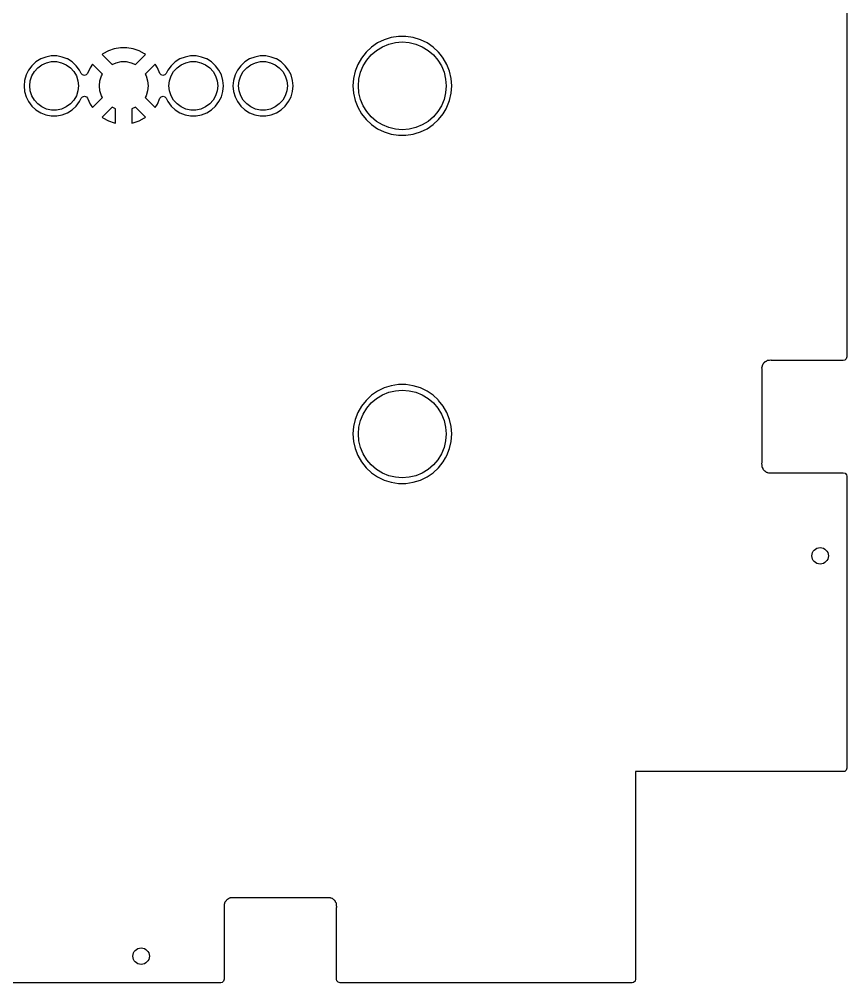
# Model space of a CAD drawing. Extents: x 3.95 to 6.43, y -4.85 to -2.37.
# Drawn here: x 5.237 to 6.425, y -4.85 to -3.467 of the extents above; entities that cross this region are included whole.
import ezdxf

# ---------------------------------------------------------------- set-up
doc = ezdxf.new("R2010")
doc.units = 0
doc.header["$MEASUREMENT"] = 0
doc.layers.add('BLACK', color=7, linetype='CONTINUOUS')

msp = doc.modelspace()

# ---------------------------------------------------------------- linework, layer by layer
at = {"layer": 'BLACK', "linetype": 'CONTINUOUS'}
for p, q in [((6.4252, -3.2729), (6.4252, -3.9515)), ((5.7515, -3.5006), (5.7427, -3.5066)), ((5.761, -3.496), (5.7515, -3.5006)), ((5.7515, -3.5006), (5.7515, -3.5006)), ((5.7712, -3.4929), (5.761, -3.496)), ((5.761, -3.496), (5.761, -3.496)), ((5.7675, -3.5023), (5.7772, -3.5)), ((5.7817, -3.4913), (5.7712, -3.4929)), ((5.7712, -3.4929), (5.7712, -3.4929)), ((5.7712, -3.4929), (5.7712, -3.4929)), ((5.7772, -3.5), (5.787, -3.4992)), ((5.7923, -3.4913), (5.7817, -3.4913)), ((5.787, -3.4992), (5.7969, -3.5)), ((5.8028, -3.4929), (5.7923, -3.4913)), ((5.7969, -3.5), (5.8065, -3.5023)), ((5.813, -3.496), (5.8028, -3.4929)), ((5.8028, -3.4929), (5.8028, -3.4929)), ((5.8028, -3.4929), (5.8028, -3.4929)), ((5.8225, -3.5006), (5.813, -3.496)), ((5.813, -3.496), (5.813, -3.496)), ((5.8225, -3.5006), (5.8225, -3.5006)), ((5.8313, -3.5066), (5.8225, -3.5006)), ((5.365, -3.512), (5.357, -3.5163)), ((5.3735, -3.509), (5.365, -3.512)), ((5.365, -3.512), (5.365, -3.512)), ((5.3825, -3.5075), (5.3735, -3.509)), ((5.3735, -3.509), (5.3735, -3.509)), ((5.3915, -3.5075), (5.3825, -3.5075)), ((5.4005, -3.509), (5.3915, -3.5075)), ((5.409, -3.512), (5.4005, -3.509)), ((5.417, -3.5163), (5.409, -3.512)), ((5.409, -3.512), (5.409, -3.512)), ((5.7349, -3.5139), (5.7283, -3.5222)), ((5.7427, -3.5066), (5.7349, -3.5139)), ((5.7425, -3.5177), (5.75, -3.5112)), ((5.7427, -3.5066), (5.7427, -3.5066)), ((5.75, -3.5112), (5.7584, -3.5061)), ((5.7584, -3.5061), (5.7675, -3.5023)), ((5.8065, -3.5023), (5.8156, -3.5061)), ((5.8156, -3.5061), (5.824, -3.5112)), ((5.824, -3.5112), (5.8316, -3.5177)), ((5.8391, -3.5139), (5.8313, -3.5066)), ((5.8313, -3.5066), (5.8313, -3.5066)), ((5.8417, -3.5171), (5.8391, -3.5139)), ((5.261, -3.5278), (5.2552, -3.5332)), ((5.2678, -3.5236), (5.261, -3.5278)), ((5.261, -3.5278), (5.261, -3.5278)), ((5.2752, -3.5208), (5.2678, -3.5236)), ((5.2678, -3.5236), (5.2678, -3.5236)), ((5.283, -3.5193), (5.2752, -3.5208)), ((5.2752, -3.5208), (5.2752, -3.5208)), ((5.2762, -3.5289), (5.2833, -3.5274)), ((5.291, -3.5193), (5.283, -3.5193)), ((5.2833, -3.5274), (5.2907, -3.5274)), ((5.2907, -3.5274), (5.2978, -3.5289)), ((5.2988, -3.5208), (5.291, -3.5193)), ((5.3059, -3.5235), (5.2988, -3.5208)), ((5.2988, -3.5208), (5.2988, -3.5208)), ((5.2988, -3.5208), (5.2988, -3.5208)), ((5.3062, -3.5236), (5.3059, -3.5235)), ((5.313, -3.5278), (5.3062, -3.5236)), ((5.3062, -3.5236), (5.3062, -3.5236)), ((5.3062, -3.5236), (5.3062, -3.5236)), ((5.3188, -3.5332), (5.313, -3.5278)), ((5.313, -3.5278), (5.313, -3.5278)), ((5.313, -3.5278), (5.313, -3.5278)), ((5.357, -3.5163), (5.3559, -3.5171)), ((5.3559, -3.5171), (5.3559, -3.5171)), ((5.3559, -3.5171), (5.3703, -3.5316)), ((5.3762, -3.5289), (5.3833, -3.5274)), ((5.3833, -3.5274), (5.3907, -3.5274)), ((5.3907, -3.5274), (5.3978, -3.5289)), ((5.4037, -3.5316), (5.4181, -3.5171)), ((5.4181, -3.5171), (5.417, -3.5163)), ((5.461, -3.5278), (5.4552, -3.5332)), ((5.4678, -3.5236), (5.461, -3.5278)), ((5.461, -3.5278), (5.461, -3.5278)), ((5.4752, -3.5208), (5.4678, -3.5236)), ((5.4678, -3.5236), (5.4678, -3.5236)), ((5.483, -3.5193), (5.4752, -3.5208)), ((5.4752, -3.5208), (5.4752, -3.5208)), ((5.4762, -3.5289), (5.4833, -3.5274)), ((5.491, -3.5193), (5.483, -3.5193)), ((5.4833, -3.5274), (5.4907, -3.5274)), ((5.4907, -3.5274), (5.4978, -3.5289)), ((5.4988, -3.5208), (5.491, -3.5193)), ((5.5059, -3.5235), (5.4988, -3.5208)), ((5.4988, -3.5208), (5.4988, -3.5208)), ((5.4988, -3.5208), (5.4988, -3.5208)), ((5.5062, -3.5236), (5.5059, -3.5235)), ((5.513, -3.5278), (5.5062, -3.5236)), ((5.5062, -3.5236), (5.5062, -3.5236)), ((5.5062, -3.5236), (5.5062, -3.5236)), ((5.5188, -3.5332), (5.513, -3.5278)), ((5.513, -3.5278), (5.513, -3.5278)), ((5.513, -3.5278), (5.513, -3.5278)), ((5.561, -3.5278), (5.5552, -3.5332)), ((5.5678, -3.5236), (5.561, -3.5278)), ((5.561, -3.5278), (5.561, -3.5278)), ((5.5752, -3.5208), (5.5678, -3.5236)), ((5.5678, -3.5236), (5.5678, -3.5236)), ((5.583, -3.5193), (5.5752, -3.5208)), ((5.5752, -3.5208), (5.5752, -3.5208)), ((5.5762, -3.5289), (5.5833, -3.5274)), ((5.591, -3.5193), (5.583, -3.5193)), ((5.5833, -3.5274), (5.5907, -3.5274)), ((5.5907, -3.5274), (5.5978, -3.5289)), ((5.5988, -3.5208), (5.591, -3.5193)), ((5.6059, -3.5235), (5.5988, -3.5208)), ((5.5988, -3.5208), (5.5988, -3.5208)), ((5.5988, -3.5208), (5.5988, -3.5208)), ((5.6062, -3.5236), (5.6059, -3.5235)), ((5.613, -3.5278), (5.6062, -3.5236)), ((5.6062, -3.5236), (5.6062, -3.5236)), ((5.6062, -3.5236), (5.6062, -3.5236)), ((5.6188, -3.5332), (5.613, -3.5278)), ((5.613, -3.5278), (5.613, -3.5278)), ((5.613, -3.5278), (5.613, -3.5278)), ((5.7283, -3.5222), (5.723, -3.5314)), ((5.7309, -3.5336), (5.736, -3.5252)), ((5.736, -3.5252), (5.7425, -3.5177)), ((5.8316, -3.5177), (5.838, -3.5252)), ((5.838, -3.5252), (5.8431, -3.5336)), ((5.8457, -3.5222), (5.8417, -3.5171)), ((5.8511, -3.5314), (5.8457, -3.5222)), ((5.2504, -3.5395), (5.2468, -3.5466)), ((5.2552, -3.5332), (5.2504, -3.5395)), ((5.255, -3.548), (5.2587, -3.5416)), ((5.2587, -3.5416), (5.2636, -3.5362)), ((5.2636, -3.5362), (5.2695, -3.5319)), ((5.2695, -3.5319), (5.2762, -3.5289)), ((5.2978, -3.5289), (5.3045, -3.5319)), ((5.3045, -3.5319), (5.3104, -3.5362)), ((5.3104, -3.5362), (5.3153, -3.5416)), ((5.3153, -3.5416), (5.319, -3.548)), ((5.3236, -3.5395), (5.3188, -3.5332)), ((5.3261, -3.5446), (5.3236, -3.5395)), ((5.3387, -3.5361), (5.3351, -3.5443)), ((5.342, -3.5311), (5.3387, -3.5361)), ((5.3387, -3.5361), (5.3387, -3.5361)), ((5.3564, -3.5455), (5.342, -3.5311)), ((5.342, -3.5311), (5.342, -3.5311)), ((5.3703, -3.5316), (5.3762, -3.5289)), ((5.3978, -3.5289), (5.4037, -3.5316)), ((5.432, -3.5311), (5.4176, -3.5455)), ((5.4353, -3.5361), (5.432, -3.5311)), ((5.4389, -3.5443), (5.4353, -3.5361)), ((5.4504, -3.5395), (5.4479, -3.5446)), ((5.4552, -3.5332), (5.4504, -3.5395)), ((5.4504, -3.5395), (5.4504, -3.5395)), ((5.455, -3.548), (5.4587, -3.5416)), ((5.4587, -3.5416), (5.4636, -3.5362)), ((5.4636, -3.5362), (5.4695, -3.5319)), ((5.4695, -3.5319), (5.4762, -3.5289)), ((5.4978, -3.5289), (5.5045, -3.5319)), ((5.5045, -3.5319), (5.5104, -3.5362)), ((5.5104, -3.5362), (5.5153, -3.5416)), ((5.5153, -3.5416), (5.519, -3.548)), ((5.5236, -3.5395), (5.5188, -3.5332)), ((5.5272, -3.5466), (5.5236, -3.5395)), ((5.5504, -3.5395), (5.5468, -3.5466)), ((5.5552, -3.5332), (5.5504, -3.5395)), ((5.555, -3.548), (5.5587, -3.5416)), ((5.5587, -3.5416), (5.5636, -3.5362)), ((5.5636, -3.5362), (5.5695, -3.5319)), ((5.5695, -3.5319), (5.5762, -3.5289)), ((5.5978, -3.5289), (5.6045, -3.5319)), ((5.6045, -3.5319), (5.6104, -3.5362)), ((5.6104, -3.5362), (5.6153, -3.5416)), ((5.6153, -3.5416), (5.619, -3.548)), ((5.6236, -3.5395), (5.6188, -3.5332)), ((5.6272, -3.5466), (5.6236, -3.5395)), ((5.7191, -3.5413), (5.7167, -3.5516)), ((5.723, -3.5314), (5.7191, -3.5413)), ((5.723, -3.5314), (5.723, -3.5314)), ((5.7271, -3.5427), (5.7309, -3.5336)), ((5.8431, -3.5336), (5.8469, -3.5427)), ((5.8549, -3.5413), (5.8511, -3.5314)), ((5.8511, -3.5314), (5.8511, -3.5314)), ((5.8511, -3.5314), (5.8511, -3.5314)), ((5.8573, -3.5516), (5.8549, -3.5413)), ((5.2447, -3.5543), (5.2439, -3.5622)), ((5.2468, -3.5466), (5.2447, -3.5543)), ((5.2468, -3.5466), (5.2468, -3.5466)), ((5.252, -3.5622), (5.2528, -3.5549)), ((5.2528, -3.5549), (5.255, -3.548)), ((5.319, -3.548), (5.3212, -3.5549)), ((5.3212, -3.5549), (5.322, -3.5622)), ((5.328, -3.5466), (5.3261, -3.5446)), ((5.3307, -3.5473), (5.328, -3.5466)), ((5.3333, -3.5465), (5.3307, -3.5473)), ((5.3351, -3.5443), (5.3333, -3.5465)), ((5.352, -3.5622), (5.3528, -3.5549)), ((5.3528, -3.5549), (5.355, -3.548)), ((5.355, -3.548), (5.3564, -3.5455)), ((5.4176, -3.5455), (5.419, -3.548)), ((5.419, -3.548), (5.4212, -3.5549)), ((5.4212, -3.5549), (5.422, -3.5622)), ((5.4406, -3.5464), (5.4389, -3.5443)), ((5.4433, -3.5473), (5.4406, -3.5464)), ((5.446, -3.5466), (5.4433, -3.5473)), ((5.4479, -3.5446), (5.446, -3.5466)), ((5.452, -3.5622), (5.4528, -3.5549)), ((5.4528, -3.5549), (5.455, -3.548)), ((5.519, -3.548), (5.5212, -3.5549)), ((5.5212, -3.5549), (5.522, -3.5622)), ((5.5294, -3.5543), (5.5272, -3.5466)), ((5.5301, -3.5622), (5.5294, -3.5543)), ((5.5447, -3.5543), (5.5439, -3.5622)), ((5.5468, -3.5466), (5.5447, -3.5543)), ((5.5468, -3.5466), (5.5468, -3.5466)), ((5.552, -3.5622), (5.5528, -3.5549)), ((5.5528, -3.5549), (5.555, -3.548)), ((5.619, -3.548), (5.6212, -3.5549)), ((5.6212, -3.5549), (5.622, -3.5622)), ((5.6294, -3.5543), (5.6272, -3.5466)), ((5.6301, -3.5622), (5.6294, -3.5543)), ((5.7167, -3.5516), (5.7159, -3.5622)), ((5.724, -3.5622), (5.7248, -3.5524)), ((5.7248, -3.5524), (5.7271, -3.5427)), ((5.8469, -3.5427), (5.8492, -3.5524)), ((5.8492, -3.5524), (5.85, -3.5622)), ((5.8581, -3.5622), (5.8573, -3.5516)), ((5.2439, -3.5622), (5.2447, -3.5701)), ((5.2447, -3.5701), (5.2468, -3.5778)), ((5.2528, -3.5695), (5.252, -3.5622)), ((5.255, -3.5764), (5.2528, -3.5695)), ((5.3212, -3.5695), (5.319, -3.5764)), ((5.322, -3.5622), (5.3212, -3.5695)), ((5.3528, -3.5695), (5.352, -3.5622)), ((5.355, -3.5764), (5.3528, -3.5695)), ((5.4212, -3.5695), (5.419, -3.5764)), ((5.422, -3.5622), (5.4212, -3.5695)), ((5.4528, -3.5695), (5.452, -3.5622)), ((5.455, -3.5764), (5.4528, -3.5695)), ((5.5212, -3.5695), (5.519, -3.5764)), ((5.522, -3.5622), (5.5212, -3.5695)), ((5.5272, -3.5778), (5.5294, -3.5701)), ((5.5294, -3.5701), (5.5301, -3.5622)), ((5.5439, -3.5622), (5.5447, -3.5701)), ((5.5447, -3.5701), (5.5468, -3.5778)), ((5.5528, -3.5695), (5.552, -3.5622)), ((5.555, -3.5764), (5.5528, -3.5695)), ((5.6212, -3.5695), (5.619, -3.5764)), ((5.622, -3.5622), (5.6212, -3.5695)), ((5.6272, -3.5778), (5.6294, -3.5701)), ((5.6294, -3.5701), (5.6301, -3.5622)), ((5.7159, -3.5622), (5.7167, -3.5728)), ((5.7248, -3.5721), (5.724, -3.5622)), ((5.85, -3.5622), (5.8492, -3.5721)), ((5.8573, -3.5728), (5.8581, -3.5622)), ((5.2468, -3.5778), (5.2468, -3.5778)), ((5.2468, -3.5778), (5.2504, -3.5849)), ((5.2587, -3.5828), (5.255, -3.5764)), ((5.2636, -3.5882), (5.2587, -3.5828)), ((5.3153, -3.5828), (5.3104, -3.5882)), ((5.319, -3.5764), (5.3153, -3.5828)), ((5.3236, -3.5849), (5.3261, -3.5798)), ((5.3261, -3.5798), (5.328, -3.5778)), ((5.328, -3.5778), (5.3307, -3.5771)), ((5.3307, -3.5771), (5.3334, -3.578)), ((5.3334, -3.578), (5.3351, -3.5801)), ((5.3351, -3.5801), (5.3387, -3.5883)), ((5.342, -3.5933), (5.3564, -3.5789)), ((5.3564, -3.5789), (5.355, -3.5764)), ((5.419, -3.5764), (5.4176, -3.5789)), ((5.4176, -3.5789), (5.432, -3.5933)), ((5.4353, -3.5883), (5.4389, -3.5801)), ((5.4389, -3.5801), (5.4407, -3.5779)), ((5.4407, -3.5779), (5.4434, -3.5771)), ((5.4434, -3.5771), (5.4461, -3.5778)), ((5.4461, -3.5778), (5.4479, -3.5798)), ((5.4479, -3.5798), (5.4504, -3.5849)), ((5.4587, -3.5828), (5.455, -3.5764)), ((5.4636, -3.5882), (5.4587, -3.5828)), ((5.5153, -3.5828), (5.5104, -3.5882)), ((5.519, -3.5764), (5.5153, -3.5828)), ((5.5236, -3.5849), (5.5272, -3.5778)), ((5.5468, -3.5778), (5.5468, -3.5778)), ((5.5468, -3.5778), (5.5504, -3.5849)), ((5.5587, -3.5828), (5.555, -3.5764)), ((5.5636, -3.5882), (5.5587, -3.5828)), ((5.6153, -3.5828), (5.6104, -3.5882)), ((5.619, -3.5764), (5.6153, -3.5828)), ((5.6236, -3.5849), (5.6272, -3.5778)), ((5.7167, -3.5728), (5.7191, -3.5832)), ((5.7191, -3.5832), (5.723, -3.593)), ((5.7271, -3.5817), (5.7248, -3.5721)), ((5.7309, -3.5908), (5.7271, -3.5817)), ((5.8469, -3.5817), (5.8431, -3.5908)), ((5.8492, -3.5721), (5.8469, -3.5817)), ((5.8511, -3.593), (5.8549, -3.5832)), ((5.8549, -3.5832), (5.8573, -3.5728)), ((5.2504, -3.5849), (5.2504, -3.5849)), ((5.2504, -3.5849), (5.2552, -3.5912)), ((5.2552, -3.5912), (5.261, -3.5966)), ((5.261, -3.5966), (5.261, -3.5966)), ((5.261, -3.5966), (5.2678, -3.6008)), ((5.2695, -3.5925), (5.2636, -3.5882)), ((5.2762, -3.5955), (5.2695, -3.5925)), ((5.2833, -3.597), (5.2762, -3.5955)), ((5.2907, -3.597), (5.2833, -3.597)), ((5.2978, -3.5955), (5.2907, -3.597)), ((5.3045, -3.5925), (5.2978, -3.5955)), ((5.3104, -3.5882), (5.3045, -3.5925)), ((5.3062, -3.6008), (5.313, -3.5966)), ((5.313, -3.5966), (5.3188, -3.5912)), ((5.3188, -3.5912), (5.3236, -3.5849)), ((5.3387, -3.5883), (5.3387, -3.5883)), ((5.3387, -3.5883), (5.342, -3.5933)), ((5.3703, -3.5929), (5.3559, -3.6073)), ((5.3752, -3.595), (5.3703, -3.5929)), ((5.3752, -3.612), (5.3752, -3.595)), ((5.4037, -3.5929), (5.3988, -3.595)), ((5.3988, -3.595), (5.3988, -3.612)), ((5.4181, -3.6073), (5.4037, -3.5929)), ((5.432, -3.5933), (5.4353, -3.5883)), ((5.4504, -3.5849), (5.4504, -3.5849)), ((5.4504, -3.5849), (5.4552, -3.5912)), ((5.4552, -3.5912), (5.461, -3.5966)), ((5.461, -3.5966), (5.461, -3.5966)), ((5.461, -3.5966), (5.4678, -3.6008)), ((5.4695, -3.5925), (5.4636, -3.5882)), ((5.4762, -3.5955), (5.4695, -3.5925)), ((5.4833, -3.597), (5.4762, -3.5955)), ((5.4907, -3.597), (5.4833, -3.597)), ((5.4978, -3.5955), (5.4907, -3.597)), ((5.5045, -3.5925), (5.4978, -3.5955)), ((5.5104, -3.5882), (5.5045, -3.5925)), ((5.5062, -3.6008), (5.513, -3.5966)), ((5.513, -3.5966), (5.5188, -3.5912)), ((5.5188, -3.5912), (5.5236, -3.5849)), ((5.5504, -3.5849), (5.5504, -3.5849)), ((5.5504, -3.5849), (5.5552, -3.5912)), ((5.5552, -3.5912), (5.561, -3.5966)), ((5.561, -3.5966), (5.561, -3.5966)), ((5.561, -3.5966), (5.5678, -3.6008)), ((5.5695, -3.5925), (5.5636, -3.5882)), ((5.5762, -3.5955), (5.5695, -3.5925)), ((5.5833, -3.597), (5.5762, -3.5955)), ((5.5907, -3.597), (5.5833, -3.597)), ((5.5978, -3.5955), (5.5907, -3.597)), ((5.6045, -3.5925), (5.5978, -3.5955)), ((5.6104, -3.5882), (5.6045, -3.5925)), ((5.6062, -3.6008), (5.613, -3.5966)), ((5.613, -3.5966), (5.6188, -3.5912)), ((5.6188, -3.5912), (5.6236, -3.5849)), ((5.723, -3.593), (5.723, -3.593)), ((5.723, -3.593), (5.7283, -3.6022)), ((5.736, -3.5992), (5.7309, -3.5908)), ((5.8431, -3.5908), (5.838, -3.5992)), ((5.8457, -3.6022), (5.8498, -3.5952)), ((5.8498, -3.5952), (5.8511, -3.593)), ((5.8511, -3.593), (5.8511, -3.593)), ((5.2678, -3.6008), (5.2678, -3.6008)), ((5.2678, -3.6008), (5.2678, -3.6008)), ((5.2678, -3.6008), (5.2752, -3.6036)), ((5.2752, -3.6036), (5.2752, -3.6036)), ((5.2752, -3.6036), (5.283, -3.6051)), ((5.283, -3.6051), (5.283, -3.6051)), ((5.283, -3.6051), (5.291, -3.6051)), ((5.291, -3.6051), (5.2988, -3.6036)), ((5.291, -3.6051), (5.291, -3.6051)), ((5.2988, -3.6036), (5.3062, -3.6008)), ((5.3559, -3.6073), (5.357, -3.6081)), ((5.357, -3.6081), (5.357, -3.6081)), ((5.357, -3.6081), (5.365, -3.6125)), ((5.409, -3.6125), (5.417, -3.6081)), ((5.417, -3.6081), (5.4181, -3.6073)), ((5.417, -3.6081), (5.417, -3.6081)), ((5.4181, -3.6073), (5.4181, -3.6073)), ((5.4678, -3.6008), (5.4678, -3.6008)), ((5.4678, -3.6008), (5.4678, -3.6008)), ((5.4678, -3.6008), (5.4752, -3.6036)), ((5.4752, -3.6036), (5.4752, -3.6036)), ((5.4752, -3.6036), (5.483, -3.6051)), ((5.483, -3.6051), (5.483, -3.6051)), ((5.483, -3.6051), (5.491, -3.6051)), ((5.491, -3.6051), (5.4988, -3.6036)), ((5.491, -3.6051), (5.491, -3.6051)), ((5.4988, -3.6036), (5.5062, -3.6008)), ((5.5678, -3.6008), (5.5678, -3.6008)), ((5.5678, -3.6008), (5.5678, -3.6008)), ((5.5678, -3.6008), (5.5752, -3.6036)), ((5.5752, -3.6036), (5.5752, -3.6036)), ((5.5752, -3.6036), (5.583, -3.6051)), ((5.583, -3.6051), (5.583, -3.6051)), ((5.583, -3.6051), (5.591, -3.6051)), ((5.591, -3.6051), (5.5988, -3.6036)), ((5.591, -3.6051), (5.591, -3.6051)), ((5.5988, -3.6036), (5.6062, -3.6008)), ((5.7283, -3.6022), (5.7283, -3.6022)), ((5.7283, -3.6022), (5.7283, -3.6022)), ((5.7283, -3.6022), (5.7349, -3.6106)), ((5.7349, -3.6106), (5.7427, -3.6178)), ((5.7425, -3.6067), (5.736, -3.5992)), ((5.75, -3.6132), (5.7425, -3.6067)), ((5.8316, -3.6067), (5.824, -3.6132)), ((5.8313, -3.6178), (5.8391, -3.6106)), ((5.838, -3.5992), (5.8316, -3.6067)), ((5.8391, -3.6106), (5.8457, -3.6022)), ((5.365, -3.6125), (5.365, -3.6125)), ((5.365, -3.6125), (5.3735, -3.6154)), ((5.3735, -3.6154), (5.3751, -3.6157)), ((5.3751, -3.6157), (5.3752, -3.6153)), ((5.3752, -3.6153), (5.3752, -3.612)), ((5.3752, -3.612), (5.3752, -3.612)), ((5.3988, -3.612), (5.3986, -3.6157)), ((5.3986, -3.6157), (5.4005, -3.6154)), ((5.4005, -3.6154), (5.409, -3.6125)), ((5.4005, -3.6154), (5.4005, -3.6154)), ((5.409, -3.6125), (5.409, -3.6125)), ((5.7427, -3.6178), (5.7427, -3.6178)), ((5.7427, -3.6178), (5.7515, -3.6238)), ((5.7584, -3.6183), (5.75, -3.6132)), ((5.7515, -3.6238), (5.7515, -3.6238)), ((5.7515, -3.6238), (5.7515, -3.6238)), ((5.7515, -3.6238), (5.761, -3.6284)), ((5.7675, -3.6221), (5.7584, -3.6183)), ((5.7772, -3.6244), (5.7675, -3.6221)), ((5.787, -3.6252), (5.7772, -3.6244)), ((5.7969, -3.6244), (5.787, -3.6252)), ((5.8065, -3.6221), (5.7969, -3.6244)), ((5.8156, -3.6183), (5.8065, -3.6221)), ((5.813, -3.6284), (5.8225, -3.6238)), ((5.824, -3.6132), (5.8156, -3.6183)), ((5.8225, -3.6238), (5.8225, -3.6238)), ((5.8225, -3.6238), (5.8225, -3.6238)), ((5.8225, -3.6238), (5.8313, -3.6178)), ((5.761, -3.6284), (5.761, -3.6284)), ((5.761, -3.6284), (5.761, -3.6284)), ((5.761, -3.6284), (5.7712, -3.6315)), ((5.7712, -3.6315), (5.7712, -3.6315)), ((5.7712, -3.6315), (5.7712, -3.6315)), ((5.7712, -3.6315), (5.7817, -3.6331)), ((5.7817, -3.6331), (5.7817, -3.6331)), ((5.7817, -3.6331), (5.7923, -3.6331)), ((5.7923, -3.6331), (5.8028, -3.6315)), ((5.7923, -3.6331), (5.7923, -3.6331)), ((5.8028, -3.6315), (5.8054, -3.6307)), ((5.8054, -3.6307), (5.813, -3.6284)), ((5.813, -3.6284), (5.813, -3.6284)), ((5.813, -3.6284), (5.813, -3.6284)), ((5.813, -3.6284), (5.813, -3.6284)), ((5.813, -3.6284), (5.813, -3.6284)), ((6.3106, -3.9571), (6.3093, -3.9579)), ((6.311, -3.9569), (6.3106, -3.9571)), ((6.3113, -3.9568), (6.311, -3.9569)), ((6.3117, -3.9567), (6.3113, -3.9568)), ((6.3132, -3.9566), (6.3117, -3.9567)), ((6.3134, -3.9566), (6.3132, -3.9566)), ((6.3139, -3.9565), (6.3134, -3.9566)), ((6.3143, -3.9565), (6.3139, -3.9565)), ((6.3145, -3.9565), (6.3143, -3.9565)), ((6.3161, -3.9563), (6.3145, -3.9565)), ((6.3165, -3.9564), (6.3161, -3.9563)), ((6.3173, -3.9565), (6.3165, -3.9564)), ((6.4202, -3.9565), (6.3173, -3.9565)), ((6.4223, -3.956), (6.4202, -3.9565)), ((6.4244, -3.9542), (6.4223, -3.956)), ((6.4252, -3.9515), (6.4244, -3.9542)), ((6.3031, -3.9665), (6.303, -3.9668)), ((6.303, -3.9668), (6.303, -3.9672)), ((6.303, -3.9672), (6.3031, -3.9681)), ((6.3037, -3.9647), (6.3031, -3.9661)), ((6.3031, -3.9661), (6.3031, -3.9665)), ((6.3031, -3.9681), (6.3031, -3.9687)), ((6.3031, -3.9687), (6.3031, -3.969)), ((6.3031, -3.969), (6.3031, -4.1038)), ((6.3038, -3.9644), (6.3037, -3.9647)), ((6.3042, -3.9629), (6.3038, -3.9644)), ((6.3044, -3.9626), (6.3042, -3.9629)), ((6.3045, -3.9623), (6.3044, -3.9626)), ((6.3047, -3.962), (6.3045, -3.9623)), ((6.3058, -3.9608), (6.3047, -3.962)), ((6.3059, -3.9606), (6.3058, -3.9608)), ((6.3069, -3.9594), (6.3059, -3.9606)), ((6.3071, -3.9591), (6.3069, -3.9594)), ((6.3074, -3.9589), (6.3071, -3.9591)), ((6.3077, -3.9587), (6.3074, -3.9589)), ((6.3091, -3.958), (6.3077, -3.9587)), ((6.3093, -3.9579), (6.3091, -3.958)), ((5.761, -3.996), (5.7515, -4.0006)), ((5.7712, -3.9929), (5.761, -3.996)), ((5.761, -3.996), (5.761, -3.996)), ((5.7817, -3.9913), (5.7712, -3.9929)), ((5.7712, -3.9929), (5.7712, -3.9929)), ((5.7712, -3.9929), (5.7712, -3.9929)), ((5.7772, -4), (5.787, -3.9992)), ((5.7923, -3.9913), (5.7817, -3.9913)), ((5.787, -3.9992), (5.7969, -4)), ((5.8028, -3.9929), (5.7923, -3.9913)), ((5.813, -3.996), (5.8028, -3.9929)), ((5.8028, -3.9929), (5.8028, -3.9929)), ((5.8028, -3.9929), (5.8028, -3.9929)), ((5.8225, -4.0006), (5.813, -3.996)), ((5.813, -3.996), (5.813, -3.996)), ((5.7427, -4.0066), (5.7349, -4.0139)), ((5.7425, -4.0177), (5.75, -4.0112)), ((5.7515, -4.0006), (5.7427, -4.0066)), ((5.7427, -4.0066), (5.7427, -4.0066)), ((5.75, -4.0112), (5.7584, -4.0061)), ((5.7515, -4.0006), (5.7515, -4.0006)), ((5.7584, -4.0061), (5.7675, -4.0023)), ((5.7675, -4.0023), (5.7772, -4)), ((5.7969, -4), (5.8065, -4.0023)), ((5.8065, -4.0023), (5.8156, -4.0061)), ((5.8156, -4.0061), (5.824, -4.0112)), ((5.8225, -4.0006), (5.8225, -4.0006)), ((5.8313, -4.0066), (5.8225, -4.0006)), ((5.824, -4.0112), (5.8316, -4.0177)), ((5.8385, -4.0133), (5.8313, -4.0066)), ((5.8313, -4.0066), (5.8313, -4.0066)), ((5.7283, -4.0222), (5.723, -4.0314)), ((5.7349, -4.0139), (5.7283, -4.0222)), ((5.7309, -4.0336), (5.736, -4.0252)), ((5.736, -4.0252), (5.7425, -4.0177)), ((5.8316, -4.0177), (5.838, -4.0252)), ((5.838, -4.0252), (5.8431, -4.0336)), ((5.8391, -4.0139), (5.8385, -4.0133)), ((5.8457, -4.0222), (5.8391, -4.0139)), ((5.8511, -4.0314), (5.8457, -4.0222)), ((5.723, -4.0314), (5.7191, -4.0413)), ((5.723, -4.0314), (5.723, -4.0314)), ((5.7271, -4.0427), (5.7309, -4.0336)), ((5.8431, -4.0336), (5.8469, -4.0427)), ((5.8549, -4.0413), (5.8511, -4.0314)), ((5.8511, -4.0314), (5.8511, -4.0314)), ((5.8511, -4.0314), (5.8511, -4.0314)), ((5.7167, -4.0516), (5.7159, -4.0622)), ((5.7191, -4.0413), (5.7167, -4.0516)), ((5.724, -4.0622), (5.7248, -4.0524)), ((5.7248, -4.0524), (5.7271, -4.0427)), ((5.8469, -4.0427), (5.8492, -4.0524)), ((5.8492, -4.0524), (5.85, -4.0622)), ((5.8573, -4.0516), (5.8549, -4.0413)), ((5.8581, -4.0622), (5.8573, -4.0516)), ((5.7159, -4.0622), (5.7167, -4.0728)), ((5.7248, -4.0721), (5.724, -4.0622)), ((5.85, -4.0622), (5.8492, -4.0721)), ((5.8573, -4.0728), (5.8581, -4.0622)), ((5.7167, -4.0728), (5.7191, -4.0832)), ((5.7271, -4.0817), (5.7248, -4.0721)), ((5.7309, -4.0908), (5.7271, -4.0817)), ((5.8469, -4.0817), (5.8431, -4.0908)), ((5.8492, -4.0721), (5.8469, -4.0817)), ((5.8549, -4.0832), (5.8573, -4.0728)), ((5.7191, -4.0832), (5.723, -4.093)), ((5.723, -4.093), (5.723, -4.093)), ((5.723, -4.093), (5.7283, -4.1022)), ((5.736, -4.0992), (5.7309, -4.0908)), ((5.8431, -4.0908), (5.838, -4.0992)), ((5.8491, -4.0965), (5.8511, -4.093)), ((5.8511, -4.093), (5.8549, -4.0832)), ((5.8511, -4.093), (5.8511, -4.093)), ((5.7283, -4.1022), (5.7283, -4.1022)), ((5.7283, -4.1022), (5.7283, -4.1022)), ((5.7283, -4.1022), (5.7349, -4.1106)), ((5.7425, -4.1067), (5.736, -4.0992)), ((5.75, -4.1132), (5.7425, -4.1067)), ((5.8316, -4.1067), (5.824, -4.1132)), ((5.838, -4.0992), (5.8316, -4.1067)), ((5.8391, -4.1106), (5.8457, -4.1022)), ((5.8457, -4.1022), (5.8491, -4.0965)), ((6.3031, -4.1038), (6.303, -4.1046)), ((6.303, -4.1046), (6.303, -4.105)), ((6.303, -4.105), (6.3031, -4.1059)), ((6.3031, -4.1059), (6.3031, -4.1065)), ((6.3031, -4.1065), (6.3031, -4.1068)), ((6.3031, -4.1068), (6.3031, -4.1072)), ((6.3031, -4.1072), (6.3032, -4.1076)), ((6.3032, -4.1076), (6.3032, -4.1079)), ((6.3032, -4.1079), (6.3034, -4.1094)), ((6.3034, -4.1094), (6.3035, -4.1098)), ((6.3035, -4.1098), (6.3036, -4.1101)), ((5.7349, -4.1106), (5.7427, -4.1178)), ((5.7427, -4.1178), (5.743, -4.118)), ((5.743, -4.118), (5.7515, -4.1238)), ((5.7584, -4.1183), (5.75, -4.1132)), ((5.7515, -4.1238), (5.7515, -4.1238)), ((5.7515, -4.1238), (5.7515, -4.1238)), ((5.7515, -4.1238), (5.761, -4.1284)), ((5.7675, -4.1221), (5.7584, -4.1183)), ((5.7772, -4.1244), (5.7675, -4.1221)), ((5.8065, -4.1221), (5.7969, -4.1244)), ((5.8156, -4.1183), (5.8065, -4.1221)), ((5.813, -4.1284), (5.8225, -4.1238)), ((5.824, -4.1132), (5.8156, -4.1183)), ((5.8225, -4.1238), (5.8225, -4.1238)), ((5.8225, -4.1238), (5.8225, -4.1238)), ((5.8225, -4.1238), (5.8313, -4.1178)), ((5.8313, -4.1178), (5.8391, -4.1106)), ((6.3036, -4.1101), (6.3037, -4.1105)), ((6.3037, -4.1105), (6.3046, -4.1118)), ((6.3046, -4.1118), (6.3047, -4.112)), ((6.3047, -4.112), (6.3049, -4.1125)), ((6.3049, -4.1125), (6.3054, -4.1134)), ((6.3054, -4.1134), (6.3054, -4.1134)), ((6.3054, -4.1134), (6.3056, -4.1137)), ((6.3056, -4.1137), (6.3058, -4.1139)), ((6.3058, -4.1139), (6.3061, -4.1142)), ((6.3061, -4.1142), (6.3073, -4.1151)), ((6.3073, -4.1151), (6.3075, -4.1153)), ((6.3075, -4.1153), (6.3086, -4.1163)), ((6.3086, -4.1163), (6.3086, -4.1163)), ((6.3086, -4.1163), (6.309, -4.1165)), ((6.309, -4.1165), (6.3092, -4.1167)), ((6.3092, -4.1167), (6.3096, -4.1169)), ((6.3096, -4.1169), (6.3096, -4.1169)), ((6.3096, -4.1169), (6.3103, -4.1171)), ((6.3103, -4.1171), (6.3111, -4.1173)), ((6.3111, -4.1173), (6.3113, -4.1174)), ((6.3113, -4.1174), (6.3127, -4.1179)), ((6.3127, -4.1179), (6.3127, -4.1179)), ((6.3127, -4.1179), (6.3131, -4.118)), ((6.3131, -4.118), (6.3135, -4.1181)), ((6.3135, -4.1181), (6.3139, -4.1181)), ((6.3139, -4.1181), (6.3139, -4.1181)), ((6.3139, -4.1181), (6.3139, -4.1181)), ((6.3139, -4.1181), (6.3142, -4.1181)), ((6.3142, -4.1181), (6.3154, -4.1179)), ((6.3154, -4.1179), (6.3156, -4.1179)), ((6.3156, -4.1179), (6.4202, -4.1179)), ((6.4202, -4.1179), (6.4229, -4.1187)), ((6.4229, -4.1187), (6.4247, -4.1208)), ((6.4247, -4.1208), (6.4252, -4.1229)), ((6.4252, -4.1229), (6.4252, -4.5423)), ((5.761, -4.1284), (5.761, -4.1284)), ((5.761, -4.1284), (5.761, -4.1284)), ((5.761, -4.1284), (5.7712, -4.1315)), ((5.7712, -4.1315), (5.7712, -4.1315)), ((5.7712, -4.1315), (5.7712, -4.1315)), ((5.7712, -4.1315), (5.7817, -4.1331)), ((5.787, -4.1252), (5.7772, -4.1244)), ((5.7817, -4.1331), (5.7817, -4.1331)), ((5.7817, -4.1331), (5.7923, -4.1331)), ((5.7969, -4.1244), (5.787, -4.1252)), ((5.7923, -4.1331), (5.8028, -4.1315)), ((5.7923, -4.1331), (5.7923, -4.1331)), ((5.8028, -4.1315), (5.813, -4.1284)), ((5.8028, -4.1315), (5.8028, -4.1315)), ((5.813, -4.1284), (5.813, -4.1284)), ((5.813, -4.1284), (5.813, -4.1284)), ((5.813, -4.1284), (5.813, -4.1284)), ((5.813, -4.1284), (5.813, -4.1284)), ((6.4202, -4.5472), (6.122, -4.5472)), ((6.122, -4.5472), (6.122, -4.8454)), ((6.4223, -4.5468), (6.4202, -4.5472)), ((6.4244, -4.545), (6.4223, -4.5468)), ((6.4252, -4.5423), (6.4244, -4.545)), ((5.5341, -4.7325), (5.5339, -4.7327)), ((5.535, -4.7313), (5.5341, -4.7325)), ((5.5353, -4.731), (5.535, -4.7313)), ((5.5355, -4.7308), (5.5353, -4.731)), ((5.5359, -4.7306), (5.5355, -4.7308)), ((5.5372, -4.7299), (5.5359, -4.7306)), ((5.5374, -4.7298), (5.5372, -4.7299)), ((5.5388, -4.7289), (5.5374, -4.7298)), ((5.5391, -4.7288), (5.5388, -4.7289)), ((5.5394, -4.7287), (5.5391, -4.7288)), ((5.5398, -4.7286), (5.5394, -4.7287)), ((5.5414, -4.7284), (5.5398, -4.7286)), ((5.5416, -4.7284), (5.5414, -4.7284)), ((5.542, -4.7283), (5.5416, -4.7284)), ((5.5424, -4.7283), (5.542, -4.7283)), ((5.5427, -4.7283), (5.5424, -4.7283)), ((5.5442, -4.7282), (5.5427, -4.7283)), ((5.5446, -4.7282), (5.5442, -4.7282)), ((5.5455, -4.7283), (5.5446, -4.7282)), ((5.6802, -4.7283), (5.5455, -4.7283)), ((5.6805, -4.7283), (5.6802, -4.7283)), ((5.682, -4.7282), (5.6805, -4.7283)), ((5.6824, -4.7282), (5.682, -4.7282)), ((5.6827, -4.7283), (5.6824, -4.7282)), ((5.6831, -4.7283), (5.6827, -4.7283)), ((5.6838, -4.7286), (5.6831, -4.7283)), ((5.6831, -4.7283), (5.6831, -4.7283)), ((5.6831, -4.7283), (5.6831, -4.7283)), ((5.6846, -4.7289), (5.6838, -4.7286)), ((5.6848, -4.729), (5.6846, -4.7289)), ((5.6863, -4.7294), (5.6848, -4.729)), ((5.6866, -4.7296), (5.6863, -4.7294)), ((5.6869, -4.7297), (5.6866, -4.7296)), ((5.6872, -4.7299), (5.6869, -4.7297)), ((5.6884, -4.731), (5.6872, -4.7299)), ((5.6872, -4.7299), (5.6872, -4.7299)), ((5.6886, -4.7311), (5.6884, -4.731)), ((5.6898, -4.732), (5.6886, -4.7311)), ((5.6901, -4.7323), (5.6898, -4.732)), ((5.6903, -4.7326), (5.6901, -4.7323)), ((5.6905, -4.7329), (5.6903, -4.7326)), ((5.5312, -4.7387), (5.5311, -4.739)), ((5.5311, -4.739), (5.5312, -4.74)), ((5.5313, -4.7379), (5.5312, -4.7383)), ((5.5312, -4.7383), (5.5312, -4.7387)), ((5.5312, -4.74), (5.5313, -4.7406)), ((5.5318, -4.7365), (5.5313, -4.7379)), ((5.5313, -4.7406), (5.5313, -4.7408)), ((5.5313, -4.7408), (5.5313, -4.8454)), ((5.5319, -4.7363), (5.5318, -4.7365)), ((5.5323, -4.7348), (5.5319, -4.7363)), ((5.5325, -4.7344), (5.5323, -4.7348)), ((5.5327, -4.7342), (5.5325, -4.7344)), ((5.5329, -4.7338), (5.5327, -4.7342)), ((5.5339, -4.7327), (5.5329, -4.7338)), ((5.6912, -4.7343), (5.6905, -4.7329)), ((5.6905, -4.7329), (5.6905, -4.7329)), ((5.6913, -4.7345), (5.6912, -4.7343)), ((5.6921, -4.7358), (5.6913, -4.7345)), ((5.6923, -4.7362), (5.6921, -4.7358)), ((5.6921, -4.7358), (5.6921, -4.7358)), ((5.6924, -4.7365), (5.6923, -4.7362)), ((5.6925, -4.7369), (5.6924, -4.7365)), ((5.6926, -4.7384), (5.6925, -4.7369)), ((5.6925, -4.7369), (5.6925, -4.7369)), ((5.6927, -4.7386), (5.6926, -4.7384)), ((5.6927, -4.739), (5.6927, -4.7386)), ((5.6927, -4.7391), (5.6927, -4.739)), ((5.6927, -4.7395), (5.6927, -4.7391)), ((5.6927, -4.7391), (5.6927, -4.7391)), ((5.6927, -4.7397), (5.6927, -4.7395)), ((5.6929, -4.7413), (5.6927, -4.7397)), ((5.6927, -4.7425), (5.6929, -4.7417)), ((5.6927, -4.8454), (5.6927, -4.7425)), ((5.6929, -4.7417), (5.6929, -4.7413)), ((5.5263, -4.8504), (4.8477, -4.8504)), ((5.5284, -4.8499), (5.5263, -4.8504)), ((5.5305, -4.8481), (5.5284, -4.8499)), ((5.5313, -4.8454), (5.5305, -4.8481)), ((5.6932, -4.8475), (5.6927, -4.8454)), ((5.695, -4.8496), (5.6932, -4.8475)), ((5.6977, -4.8504), (5.695, -4.8496)), ((6.1171, -4.8504), (5.6977, -4.8504)), ((6.1191, -4.8499), (6.1171, -4.8504)), ((6.1213, -4.8481), (6.1191, -4.8499)), ((6.122, -4.8454), (6.1213, -4.8481))]:
    msp.add_line(p, q, dxfattribs=at)
at = {"layer": 'BLACK'}
for centre in [(6.387, -4.2372), (5.412, -4.8122)]:
    msp.add_circle(centre, 0.0118, dxfattribs=at)

doc.saveas('drawing.dxf')
